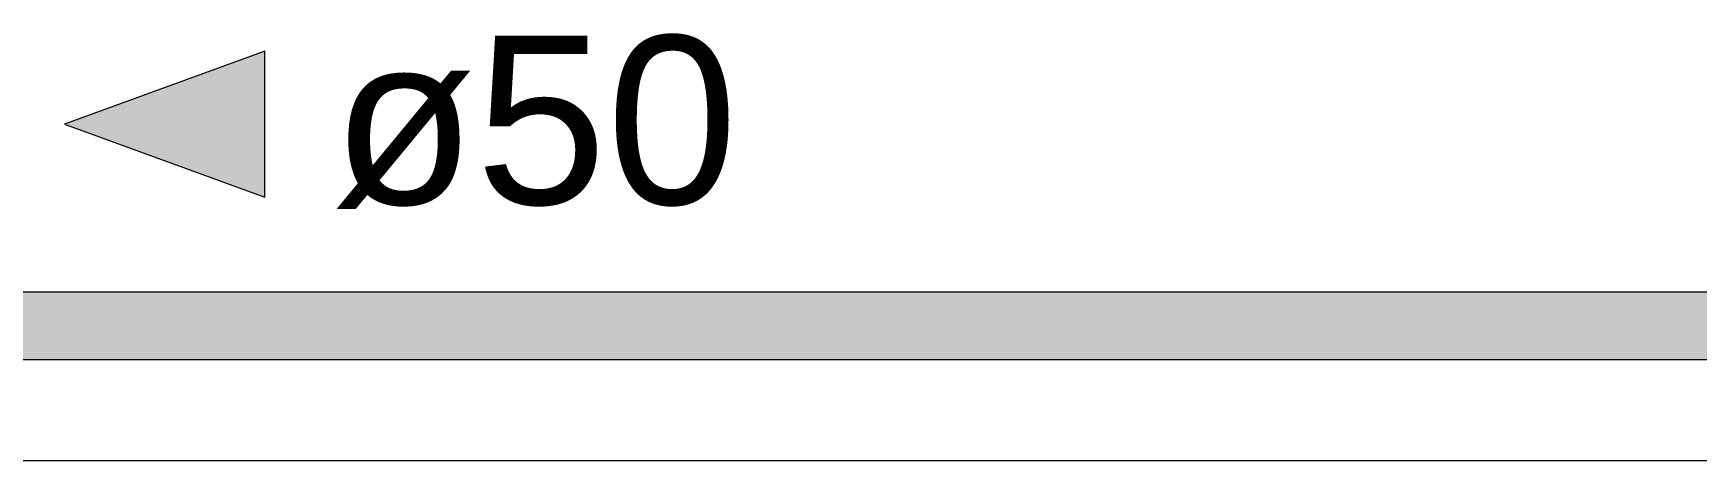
# Model space of a CAD drawing. Header units: metres. Extents: x 147 to 427, y -16 to 162.
# Drawn here: x 393.015 to 394.248, y 3 to 3.317 of the extents above; entities that cross this region are included whole.
import ezdxf

# ---------------------------------------------------------------- set-up
doc = ezdxf.new("R2010")
doc.units = ezdxf.units.M
for name, color, linetype, lineweight in [('A-WALL', 7, 'Continuous', 9), ('P-PIPE', 7, 'Continuous', 5), ('P-PIPE-IDEN', 7, 'Continuous', 5)]:
    doc.layers.add(name, color=color, linetype=linetype, lineweight=lineweight)
doc.styles.add('Arial_25', font='arial.ttf', dxfattribs={"height": 0.125})

# ---------------------------------------------------------------- blocks, each defined once
blk = doc.blocks.new('Anotacao_Tuboseta - Fluxo 2-2612755-HH')
at = {"layer": 'P-PIPE-IDEN'}
blk.add_hatch(color=256, dxfattribs=at).paths.add_polyline_path([(-158.6071, 1.2988), (-158.6612, 1.1502), (-158.7153, 1.2988)])
for p, q in [((-158.6071, 1.2988), (-158.7153, 1.2988)), ((-158.7153, 1.2988), (-158.6612, 1.1502)), ((-158.6612, 1.1502), (-158.6071, 1.2988))]:
    blk.add_line(p, q, dxfattribs=at)

msp = doc.modelspace()

# ---------------------------------------------------------------- hatches: boundary and pattern name
at = {"layer": 'P-PIPE', "true_color": 0x00ffff}
for points in [[(393.9702, 3.1), (394.6391, 3.1), (394.6391, 3.125), (392.0061, 3.125), (392.0061, 3.1), (392.0849, 3.1)], [(393.9702, 3.075), (394.6391, 3.075), (394.6391, 3.1), (392.0061, 3.0999), (392.0061, 3.075), (392.0849, 3.075)]]:
    msp.add_hatch(color=4, dxfattribs=at).paths.add_polyline_path(points)

# ---------------------------------------------------------------- linework, layer by layer
at = {"layer": 'A-WALL', "color": 253, "true_color": 0xaaaaaa}
msp.add_line((398.9776, 3), (386.4276, 3), dxfattribs=at)
at = {"layer": 'P-PIPE'}
for p, q in [((394.6391, 3.125), (392.0061, 3.125)), ((392.0061, 3.075), (394.6391, 3.075))]:
    msp.add_line(p, q, dxfattribs=at)

# ---------------------------------------------------------------- block references
at = {"layer": 'P-PIPE-IDEN', "rotation": 270.0000000000006}
msp.add_blockref('Anotacao_Tuboseta - Fluxo 2-2612755-HH', (391.8882, -155.4115), dxfattribs=at)

# ---------------------------------------------------------------- texts
at = {"layer": 'P-PIPE-IDEN', "insert": (393.2364, 3.3152), "char_height": 0.125, "width": 0.360759, "attachment_point": 1, "style": 'Arial_25'}
msp.add_mtext('ø50', dxfattribs=at)

doc.saveas('drawing.dxf')
